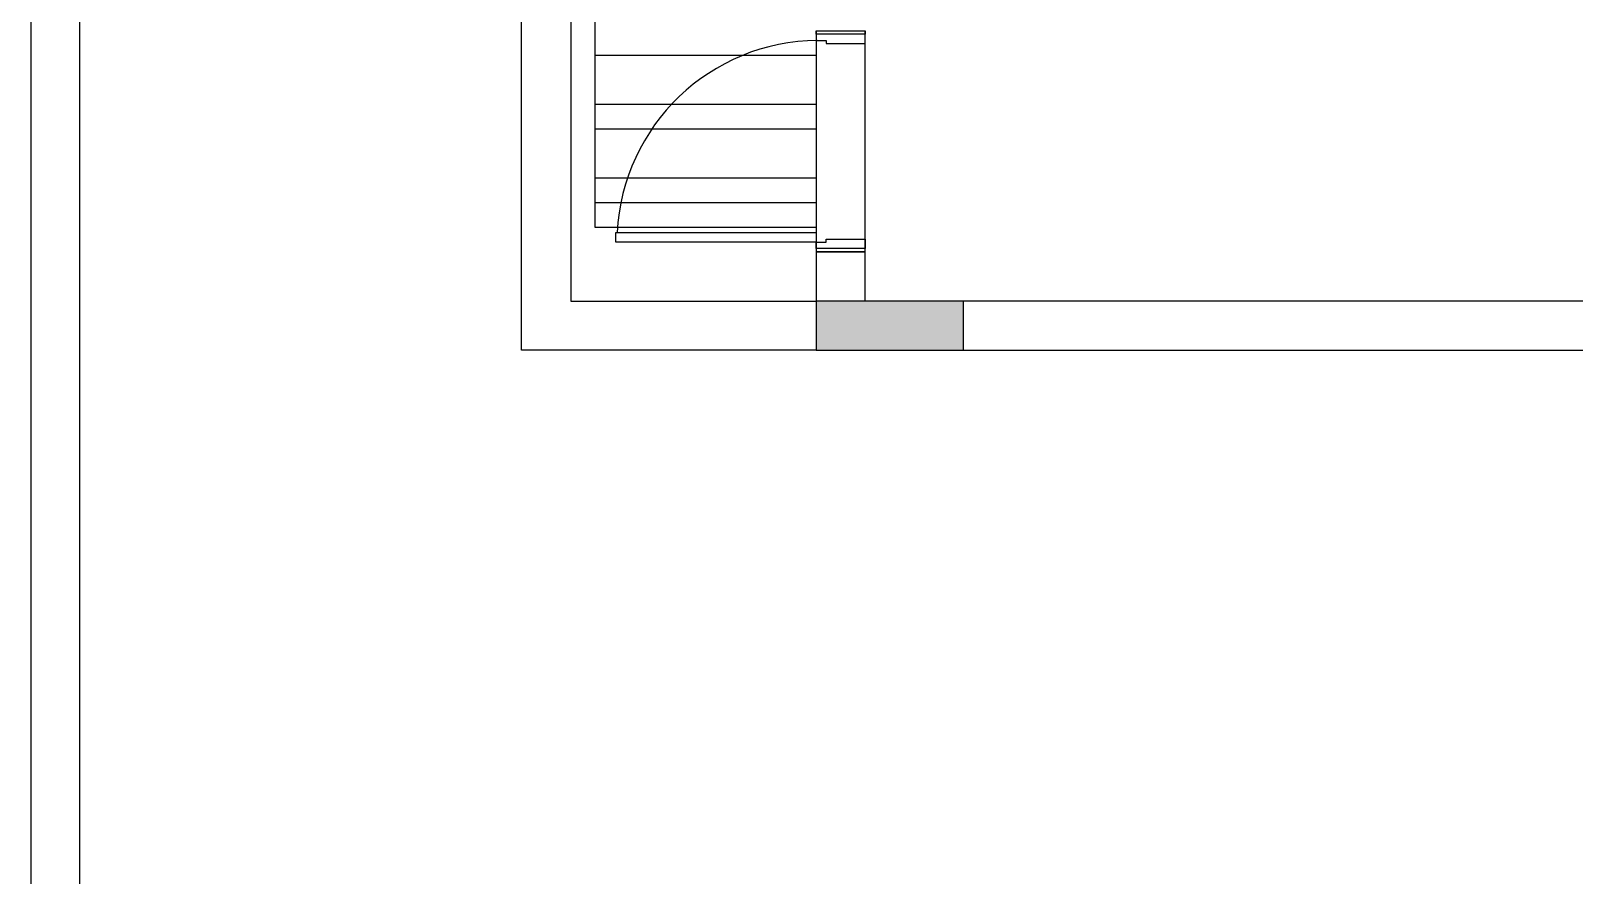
# Model space of a CAD drawing. Header units: metres. Extents: x -658 to -58, y -713 to -118.
# Drawn here: x -339.05 to -332.76, y -260.92 to -257.48 of the extents above; entities that cross this region are included whole.
import ezdxf

# ---------------------------------------------------------------- set-up
doc = ezdxf.new("R2010")
doc.units = ezdxf.units.M
doc.header["$LTSCALE"] = 100
doc.layers.add('plan', color=8, linetype='Continuous')

# ---------------------------------------------------------------- blocks, each defined once
blk = doc.blocks.new('*U114')
for points in [[(79, 916), (79, 100), (39, 100), (39, 916)], [(0, -100), (14, -100), (14, 100), (0, 100)], [(900, -100), (886, -100), (886, 100), (900, 100)]]:
    blk.add_lwpolyline(points, close=True)
at = {"ltscale": 0.25}
for points in [[(900, 100), (0, 100)], [(0, -100), (900, -100)]]:
    blk.add_lwpolyline(points, dxfattribs=at)
at = {"flags": 128}
for points in [[(14, -100), (14, 100), (14, 100), (39, 100), (39, 60), (52, 60), (52, -100)], [(886, -100), (886, 100), (886, 100), (861, 100), (861, 60), (848, 60), (848, -100), (886, -100)]]:
    blk.add_lwpolyline(points, close=True, dxfattribs=at)
at = {"ltscale": 0.25}
blk.add_arc((38.2, 88.8), 822.9, 0.40319, 87.18918, dxfattribs=at)
blk = doc.blocks.new('TRF4R4R43TR43')
h = blk.add_hatch(color=256)
h.dxf.hatch_style = 1
h.paths.add_polyline_path([(-226.2055, -223.5551), (-226.2055, -223.3551), (-226.8055, -223.3551), (-226.8055, -223.5551)])
blk.add_lwpolyline([(-226.2055, -223.5551), (-226.2055, -223.3551), (-226.8055, -223.3551), (-226.8055, -223.5551)], close=True)
blk = doc.blocks.new('A$C79349d3f')
at = {"layer": 'plan'}
for p, q in [((-41.8028, 21.3095), (-41.8028, 1.3095)), ((-39.8035, 14.7095), (-39.8035, 19.3095)), ((-41.6028, 1.5095), (-41.6028, 19.1095)), ((-39.6035, 19.1095), (-39.6035, 14.9095)), ((-38.6035, 15.1095), (-38.6035, 14.7095)), ((-38.4035, 15.1095), (-38.6035, 15.1095)), ((-38.4035, 14.9095), (-38.4035, 15.1095)), ((-39.6035, 14.9095), (-38.6035, 14.9095)), ((-32.8035, 14.9095), (-38.4035, 14.9095)), ((-38.6035, 14.7095), (-39.8035, 14.7095)), ((-38.6035, 14.7095), (-32.8035, 14.7095))]:
    blk.add_line(p, q, dxfattribs=at)
at = {"layer": 'plan', "ltscale": 0.6}
for p, q in [((-38.6035, 15.9095), (-39.5035, 15.9095)), ((-38.6035, 15.7095), (-39.5035, 15.7095)), ((-38.6035, 15.6095), (-39.5035, 15.6095)), ((-38.6035, 15.4095), (-39.5035, 15.4095)), ((-38.6035, 15.3095), (-39.5035, 15.3095))]:
    blk.add_line(p, q, dxfattribs=at)
at = {"layer": 'plan'}
blk.add_lwpolyline([(-38.6035, 15.2095), (-39.5035, 15.2095), (-39.5035, 18.8095), (-38.6035, 18.8095)], dxfattribs=at)
blk.add_blockref('TRF4R4R43TR43', (188.202, 238.2646), dxfattribs=at)
at = {"layer": 'plan', "xscale": 0.001, "yscale": 0.001, "zscale": 0.001, "rotation": 89.99999999999997}
blk.add_blockref('*U114', (-38.5035, 15.1095), dxfattribs=at)

msp = doc.modelspace()

# ---------------------------------------------------------------- block references
at = {"layer": 'plan'}
msp.add_blockref('A$C79349d3f', (-297.2456, -273.4915), dxfattribs=at)

doc.saveas('drawing.dxf')
